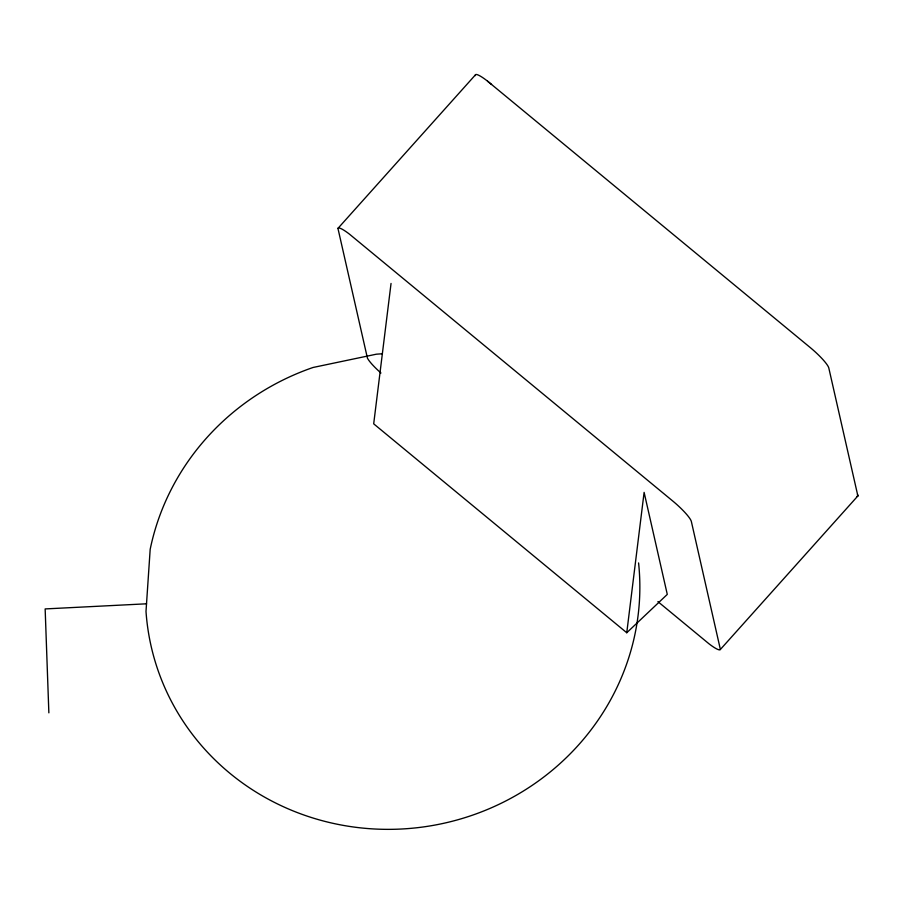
<?xml version="1.0" encoding="UTF-8"?>
<svg xmlns="http://www.w3.org/2000/svg" width="903" height="903" viewBox="0 0 903 903"><rect width="100%" height="100%" fill="white"/><g stroke="black" fill="none" stroke-linecap="round" stroke-linejoin="round"><path stroke-width="1.35" d="M475.384 75.592L475.396 74.904A20.317 3.431 41.8 0 1 486.852 80.615L491.537 84.464M657.892 601.612L708.934 643.749A20.317 3.431 41.8 0 0 720.38 649.46L857.839 495.973L857.5 494.291M391.044 283.452L373.695 423.834L626.761 632.743L667.283 594.4L644.11 492.372L626.761 632.743M380.953 372.995A20.317 3.431 41.8 0 1 367.408 358.062L337.948 228.391L475.396 74.904M146.523 603.802L45.15 608.927L48.864 712.851M487.507 81.135L810.126 347.474A22.981 3.883 41.8 0 1 828.83 368.085L857.839 495.781M720.38 649.46L691.371 521.573A22.981 3.883 41.8 0 0 672.679 500.962L349.405 234.103A20.317 3.431 41.8 0 0 337.948 228.391M857.839 495.973A20.317 3.431 41.8 0 1 856.721 496.39M638.579 562.93A247.682 237.489 -12.8 0 1 413.371 828.119A247.682 237.489 -12.8 0 1 146.004 611.399L150.18 549.34A247.682 237.489 -12.8 0 1 313.048 367.476L376.325 354.202A247.682 237.489 -12.8 0 1 381.901 353.818"/></g></svg>
